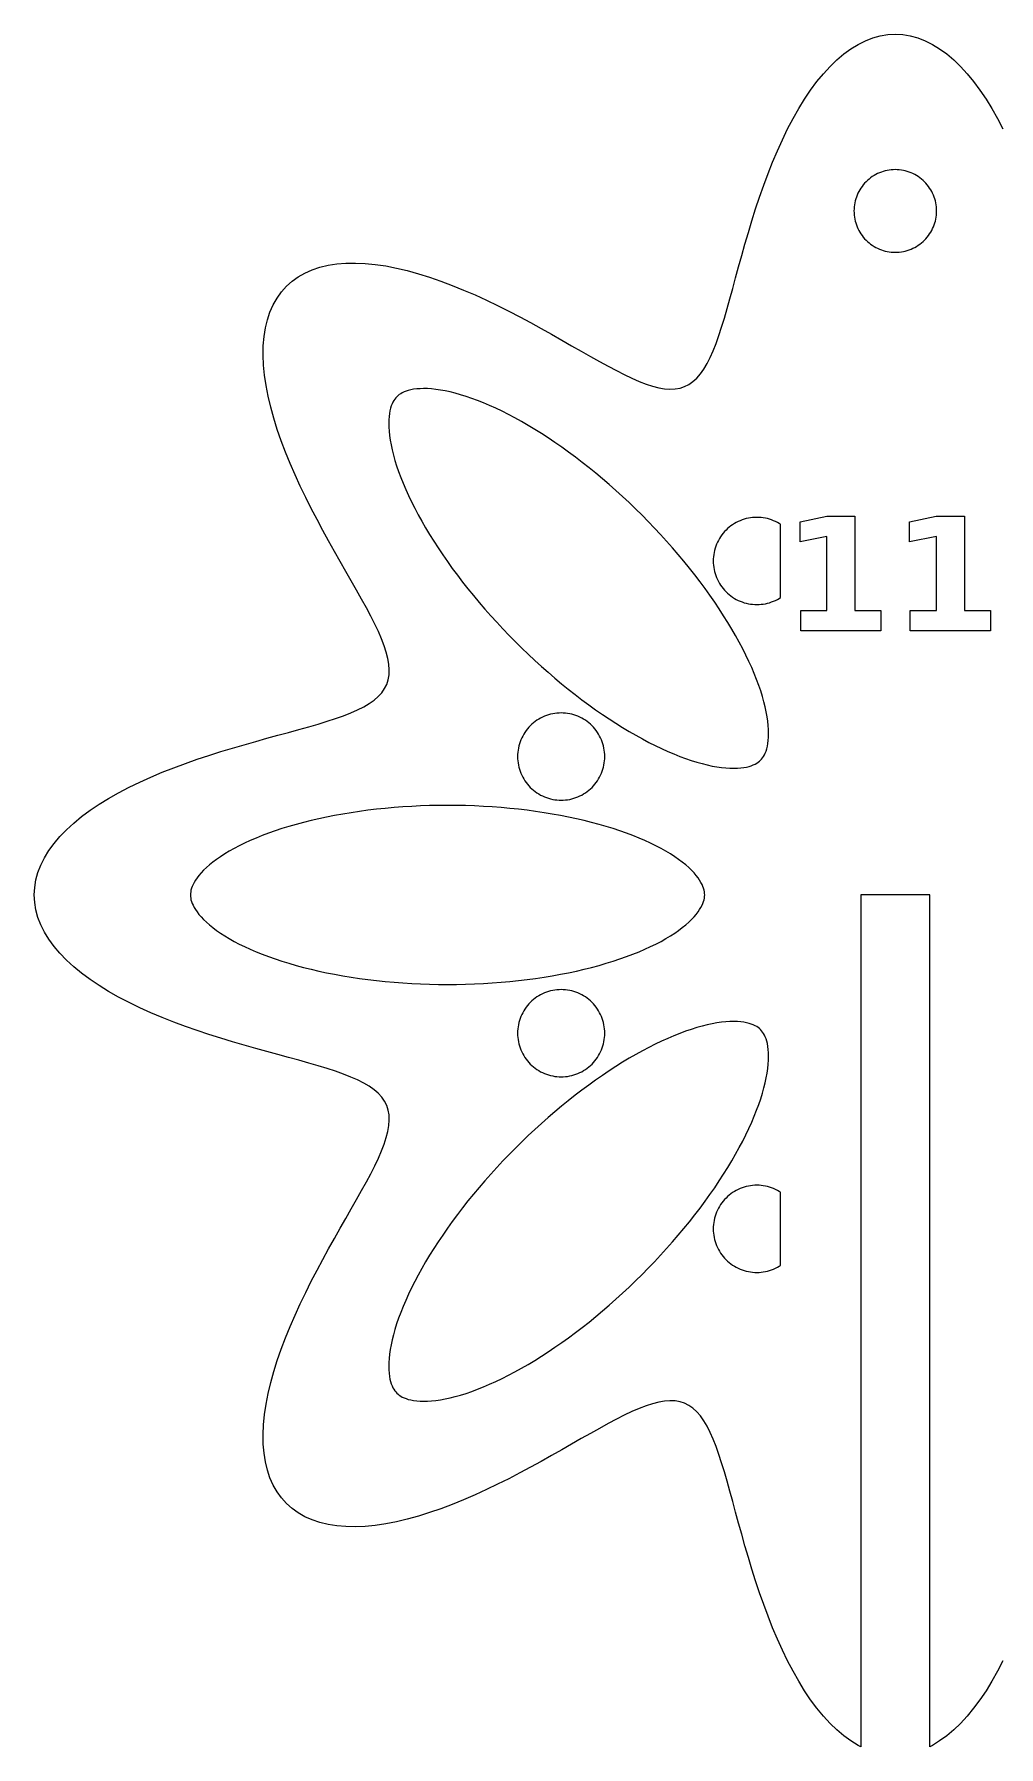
# Model space of a CAD drawing. Header units: millimetres. Extents: x 0 to 450, y -234 to 0.
# Drawn here: x 235.5 to 277.6, y -74.6 to 0 of the extents above; entities that cross this region are included whole.
import ezdxf

# ---------------------------------------------------------------- set-up
doc = ezdxf.new("R2010")
doc.units = ezdxf.units.MM
doc.layers.add('CUT', color=1, linetype='Continuous')
doc.layers.add('ENGRAVE', color=7, linetype='Continuous')

msp = doc.modelspace()

# ---------------------------------------------------------------- linework, layer by layer
at = {"layer": 'CUT'}
msp.add_lwpolyline([(277.738, -70.874), (277.501, -71.327), (277.255, -71.762), (276.999, -72.177), (276.734, -72.569), (276.46, -72.938), (276.178, -73.281), (275.889, -73.597), (275.592, -73.884), (275.289, -74.14), (274.98, -74.365), (274.666, -74.557), (274.548, -74.616), (274.548, -37.5), (271.548, -37.5), (271.548, -74.616), (271.43, -74.557), (271.116, -74.365), (270.807, -74.14), (270.504, -73.884), (270.207, -73.597), (269.917, -73.281), (269.635, -72.938), (269.362, -72.569), (269.097, -72.177), (268.841, -71.762), (268.594, -71.327), (268.357, -70.874), (268.13, -70.405), (267.912, -69.923), (267.705, -69.43), (267.506, -68.927), (267.317, -68.418), (267.138, -67.905), (266.967, -67.389), (266.804, -66.875), (266.649, -66.363), (266.501, -65.856), (266.36, -65.356), (266.224, -64.867), (266.094, -64.389), (265.967, -63.924), (265.844, -63.476), (265.723, -63.045), (265.603, -62.633), (265.483, -62.243), (265.362, -61.875), (265.24, -61.53), (265.114, -61.211), (264.984, -60.918), (264.849, -60.651), (264.708, -60.413), (264.56, -60.202), (264.403, -60.021), (264.237, -59.868), (264.06, -59.745), (263.873, -59.65), (263.673, -59.585), (263.461, -59.547), (263.236, -59.538), (262.997, -59.555), (262.743, -59.599), (262.474, -59.668), (262.191, -59.76), (261.891, -59.876), (261.577, -60.013), (261.247, -60.17), (260.901, -60.345), (260.54, -60.536), (260.164, -60.743), (259.774, -60.962), (259.369, -61.191), (258.952, -61.43), (258.521, -61.676), (258.079, -61.926), (257.626, -62.18), (257.163, -62.434), (256.692, -62.686), (256.213, -62.935), (255.727, -63.178), (255.237, -63.414), (254.744, -63.641), (254.248, -63.856), (253.752, -64.058), (253.257, -64.245), (252.765, -64.416), (252.277, -64.568), (251.796, -64.701), (251.321, -64.814), (250.856, -64.904), (250.402, -64.971), (249.96, -65.015), (249.532, -65.033), (249.12, -65.026), (248.724, -64.993), (248.347, -64.933), (247.989, -64.847), (247.651, -64.734), (247.336, -64.594), (247.044, -64.428), (246.775, -64.235), (246.531, -64.017), (246.313, -63.773), (246.12, -63.504), (245.953, -63.212), (245.814, -62.896), (245.701, -62.559), (245.614, -62.201), (245.555, -61.824), (245.522, -61.428), (245.515, -61.016), (245.533, -60.588), (245.576, -60.146), (245.644, -59.691), (245.734, -59.226), (245.846, -58.752), (245.979, -58.27), (246.132, -57.782), (246.303, -57.29), (246.49, -56.795), (246.692, -56.299), (246.907, -55.804), (247.133, -55.31), (247.369, -54.82), (247.613, -54.335), (247.862, -53.856), (248.114, -53.384), (248.368, -52.922), (248.621, -52.469), (248.872, -52.026), (249.117, -51.596), (249.356, -51.178), (249.586, -50.774), (249.805, -50.384), (250.011, -50.008), (250.203, -49.647), (250.378, -49.301), (250.535, -48.971), (250.672, -48.656), (250.787, -48.357), (250.88, -48.073), (250.949, -47.805), (250.993, -47.551), (251.01, -47.312), (251, -47.086), (250.963, -46.874), (250.897, -46.675), (250.803, -46.488), (250.679, -46.311), (250.527, -46.145), (250.345, -45.988), (250.135, -45.84), (249.896, -45.698), (249.63, -45.563), (249.337, -45.434), (249.017, -45.308), (248.673, -45.185), (248.305, -45.065), (247.914, -44.945), (247.503, -44.825), (247.072, -44.704), (246.623, -44.58), (246.159, -44.454), (245.681, -44.323), (245.191, -44.188), (244.692, -44.046), (244.185, -43.899), (243.673, -43.744), (243.158, -43.581), (242.643, -43.41), (242.13, -43.23), (241.621, -43.041), (241.118, -42.843), (240.625, -42.635), (240.142, -42.418), (239.674, -42.19), (239.221, -41.953), (238.786, -41.707), (238.371, -41.451), (237.978, -41.186), (237.61, -40.912), (237.266, -40.63), (236.951, -40.341), (236.664, -40.044), (236.408, -39.741), (236.183, -39.432), (235.991, -39.118), (235.832, -38.8), (235.708, -38.478), (235.619, -38.153), (235.566, -37.827), (235.548, -37.5), (235.566, -37.173), (235.619, -36.847), (235.708, -36.522), (235.832, -36.2), (235.991, -35.882), (236.183, -35.568), (236.408, -35.259), (236.664, -34.956), (236.951, -34.659), (237.266, -34.37), (237.61, -34.088), (237.978, -33.814), (238.371, -33.549), (238.786, -33.293), (239.221, -33.047), (239.674, -32.81), (240.142, -32.582), (240.625, -32.365), (241.118, -32.157), (241.621, -31.959), (242.13, -31.77), (242.643, -31.59), (243.158, -31.419), (243.673, -31.256), (244.185, -31.101), (244.692, -30.954), (245.191, -30.812), (245.681, -30.677), (246.159, -30.546), (246.623, -30.42), (247.072, -30.296), (247.503, -30.175), (247.914, -30.055), (248.305, -29.935), (248.673, -29.815), (249.017, -29.692), (249.337, -29.566), (249.63, -29.437), (249.896, -29.302), (250.135, -29.16), (250.345, -29.012), (250.527, -28.855), (250.679, -28.689), (250.803, -28.512), (250.897, -28.325), (250.963, -28.126), (251, -27.914), (251.01, -27.688), (250.993, -27.449), (250.949, -27.195), (250.88, -26.927), (250.787, -26.643), (250.672, -26.344), (250.535, -26.029), (250.378, -25.699), (250.203, -25.353), (250.011, -24.992), (249.805, -24.616), (249.586, -24.226), (249.356, -23.822), (249.117, -23.404), (248.872, -22.974), (248.621, -22.531), (248.368, -22.078), (248.114, -21.616), (247.862, -21.144), (247.613, -20.665), (247.369, -20.18), (247.133, -19.69), (246.907, -19.196), (246.692, -18.701), (246.49, -18.205), (246.303, -17.71), (246.132, -17.218), (245.979, -16.73), (245.846, -16.248), (245.734, -15.774), (245.644, -15.309), (245.576, -14.854), (245.533, -14.412), (245.515, -13.984), (245.522, -13.572), (245.555, -13.176), (245.614, -12.799), (245.701, -12.441), (245.814, -12.104), (245.953, -11.788), (246.12, -11.496), (246.313, -11.227), (246.531, -10.983), (246.775, -10.765), (247.044, -10.572), (247.336, -10.406), (247.651, -10.266), (247.989, -10.153), (248.347, -10.067), (248.724, -10.007), (249.12, -9.974), (249.532, -9.967), (249.96, -9.985), (250.402, -10.029), (250.856, -10.096), (251.321, -10.186), (251.796, -10.299), (252.277, -10.432), (252.765, -10.584), (253.257, -10.755), (253.752, -10.942), (254.248, -11.144), (254.744, -11.359), (255.237, -11.586), (255.727, -11.822), (256.213, -12.065), (256.692, -12.314), (257.163, -12.566), (257.626, -12.82), (258.079, -13.074), (258.521, -13.324), (258.952, -13.57), (259.369, -13.809), (259.774, -14.038), (260.164, -14.257), (260.54, -14.464), (260.901, -14.655), (261.247, -14.83), (261.577, -14.987), (261.891, -15.124), (262.191, -15.24), (262.474, -15.332), (262.743, -15.401), (262.997, -15.445), (263.236, -15.462), (263.461, -15.453), (263.673, -15.415), (263.873, -15.35), (264.06, -15.255), (264.237, -15.132), (264.403, -14.979), (264.56, -14.798), (264.708, -14.587), (264.849, -14.349), (264.984, -14.082), (265.114, -13.789), (265.24, -13.47), (265.362, -13.125), (265.483, -12.757), (265.603, -12.367), (265.723, -11.955), (265.844, -11.524), (265.967, -11.076), (266.094, -10.611), (266.224, -10.133), (266.36, -9.644), (266.501, -9.144), (266.649, -8.637), (266.804, -8.125), (266.967, -7.611), (267.138, -7.095), (267.317, -6.582), (267.506, -6.073), (267.705, -5.57), (267.912, -5.077), (268.13, -4.595), (268.357, -4.126), (268.594, -3.673), (268.841, -3.238), (269.097, -2.823), (269.362, -2.431), (269.635, -2.062), (269.917, -1.719), (270.207, -1.403), (270.504, -1.116), (270.807, -0.86), (271.116, -0.635), (271.43, -0.443), (271.748, -0.285), (272.07, -0.161), (272.394, -0.072), (272.721, -0.018), (273.048, 0), (273.375, -0.018), (273.701, -0.072), (274.026, -0.161), (274.347, -0.285), (274.666, -0.443), (274.98, -0.635), (275.289, -0.86), (275.592, -1.116), (275.889, -1.403), (276.178, -1.719), (276.46, -2.062), (276.734, -2.431), (276.999, -2.823), (277.255, -3.238), (277.501, -3.673), (277.738, -4.126)], dxfattribs=at)
for points in [[(274.846, -7.612), (274.839, -7.524), (274.828, -7.436), (274.813, -7.349), (274.794, -7.263), (274.77, -7.177), (274.743, -7.094), (274.711, -7.011), (274.675, -6.93), (274.635, -6.851), (274.592, -6.775), (274.544, -6.7), (274.494, -6.628), (274.439, -6.558), (274.381, -6.491), (274.321, -6.427), (274.257, -6.366), (274.19, -6.309), (274.12, -6.254), (274.048, -6.203), (273.973, -6.156), (273.896, -6.113), (273.817, -6.073), (273.737, -6.037), (273.654, -6.005), (273.57, -5.978), (273.485, -5.954), (273.399, -5.935), (273.312, -5.919), (273.224, -5.909), (273.136, -5.902), (273.048, -5.9), (272.959, -5.902), (272.871, -5.909), (272.784, -5.919), (272.697, -5.935), (272.61, -5.954), (272.525, -5.978), (272.441, -6.005), (272.359, -6.037), (272.278, -6.073), (272.199, -6.113), (272.122, -6.156), (272.048, -6.203), (271.975, -6.254), (271.906, -6.309), (271.839, -6.366), (271.775, -6.427), (271.714, -6.491), (271.656, -6.558), (271.602, -6.628), (271.551, -6.7), (271.504, -6.775), (271.46, -6.851), (271.421, -6.93), (271.385, -7.011), (271.353, -7.094), (271.325, -7.177), (271.302, -7.263), (271.282, -7.349), (271.267, -7.436), (271.256, -7.524), (271.25, -7.612), (271.248, -7.7), (271.25, -7.788), (271.256, -7.876), (271.267, -7.964), (271.282, -8.051), (271.302, -8.137), (271.325, -8.223), (271.353, -8.306), (271.385, -8.389), (271.421, -8.47), (271.46, -8.549), (271.504, -8.625), (271.551, -8.7), (271.602, -8.772), (271.656, -8.842), (271.714, -8.909), (271.775, -8.973), (271.839, -9.034), (271.906, -9.091), (271.975, -9.146), (272.048, -9.197), (272.122, -9.244), (272.199, -9.287), (272.278, -9.327), (272.359, -9.363), (272.441, -9.395), (272.525, -9.422), (272.61, -9.446), (272.697, -9.465), (272.784, -9.481), (272.871, -9.491), (272.959, -9.498), (273.048, -9.5), (273.136, -9.498), (273.224, -9.491), (273.312, -9.481), (273.399, -9.465), (273.485, -9.446), (273.57, -9.422), (273.654, -9.395), (273.737, -9.363), (273.817, -9.327), (273.896, -9.287), (273.973, -9.244), (274.048, -9.197), (274.12, -9.146), (274.19, -9.091), (274.257, -9.034), (274.321, -8.973), (274.381, -8.909), (274.439, -8.842), (274.494, -8.772), (274.544, -8.7), (274.592, -8.625), (274.635, -8.549), (274.675, -8.47), (274.711, -8.389), (274.743, -8.306), (274.77, -8.223), (274.794, -8.137), (274.813, -8.051), (274.828, -7.964), (274.839, -7.876), (274.846, -7.788), (274.848, -7.7), (274.846, -7.612)], [(262.829, -21.799), (262.562, -21.514), (262.292, -21.232), (262.017, -20.954), (261.738, -20.679), (261.456, -20.408), (261.171, -20.142), (260.883, -19.88), (260.593, -19.624), (260.301, -19.373), (260.007, -19.127), (259.711, -18.888), (259.415, -18.654), (259.118, -18.427), (258.821, -18.207), (258.524, -17.994), (258.227, -17.788), (257.932, -17.59), (257.638, -17.399), (257.345, -17.216), (257.054, -17.042), (256.766, -16.875), (256.481, -16.718), (256.199, -16.569), (255.921, -16.429), (255.647, -16.298), (255.378, -16.176), (255.114, -16.063), (254.855, -15.96), (254.602, -15.866), (254.355, -15.782), (254.115, -15.707), (253.883, -15.642), (253.658, -15.586), (253.442, -15.539), (253.235, -15.502), (253.037, -15.473), (252.849, -15.453), (252.671, -15.442), (252.504, -15.439), (252.348, -15.443), (252.203, -15.454), (252.07, -15.471), (251.949, -15.493), (251.839, -15.52), (251.741, -15.551), (251.653, -15.586), (251.576, -15.623), (251.507, -15.662), (251.445, -15.703), (251.39, -15.746), (251.34, -15.793), (251.294, -15.843), (251.25, -15.898), (251.209, -15.959), (251.17, -16.028), (251.133, -16.106), (251.099, -16.193), (251.068, -16.292), (251.041, -16.401), (251.018, -16.522), (251.001, -16.655), (250.99, -16.8), (250.986, -16.956), (250.99, -17.123), (251.001, -17.301), (251.021, -17.489), (251.049, -17.687), (251.087, -17.895), (251.134, -18.111), (251.19, -18.335), (251.255, -18.568), (251.33, -18.807), (251.414, -19.054), (251.508, -19.307), (251.611, -19.566), (251.724, -19.83), (251.846, -20.1), (251.977, -20.374), (252.117, -20.652), (252.266, -20.934), (252.423, -21.219), (252.589, -21.507), (252.764, -21.797), (252.947, -22.09), (253.137, -22.384), (253.336, -22.68), (253.542, -22.976), (253.755, -23.273), (253.975, -23.57), (254.202, -23.867), (254.435, -24.164), (254.675, -24.459), (254.92, -24.753), (255.172, -25.045), (255.428, -25.336), (255.69, -25.623), (255.956, -25.909), (256.227, -26.191), (256.501, -26.469), (256.78, -26.744), (257.062, -27.015), (257.347, -27.281), (257.635, -27.542), (257.925, -27.799), (258.218, -28.05), (258.512, -28.296), (258.807, -28.535), (259.103, -28.769), (259.4, -28.996), (259.697, -29.216), (259.994, -29.429), (260.291, -29.635), (260.586, -29.833), (260.881, -30.024), (261.173, -30.207), (261.464, -30.381), (261.752, -30.547), (262.037, -30.705), (262.319, -30.854), (262.597, -30.994), (262.871, -31.125), (263.14, -31.247), (263.405, -31.359), (263.664, -31.463), (263.917, -31.557), (264.163, -31.641), (264.403, -31.716), (264.635, -31.781), (264.86, -31.837), (265.076, -31.884), (265.283, -31.921), (265.481, -31.95), (265.67, -31.969), (265.848, -31.981), (266.015, -31.984), (266.171, -31.98), (266.315, -31.969), (266.448, -31.952), (266.569, -31.93), (266.679, -31.903), (266.777, -31.871), (266.865, -31.837), (266.943, -31.8), (267.012, -31.761), (267.073, -31.72), (267.128, -31.677), (267.178, -31.63), (267.224, -31.58), (267.268, -31.525), (267.309, -31.464), (267.348, -31.395), (267.385, -31.317), (267.419, -31.23), (267.45, -31.131), (267.477, -31.022), (267.5, -30.901), (267.517, -30.768), (267.528, -30.623), (267.532, -30.467), (267.528, -30.3), (267.517, -30.122), (267.497, -29.934), (267.469, -29.736), (267.431, -29.528), (267.385, -29.312), (267.329, -29.088), (267.263, -28.855), (267.189, -28.615), (267.104, -28.369), (267.01, -28.116), (266.907, -27.857), (266.795, -27.593), (266.673, -27.323), (266.542, -27.049), (266.402, -26.771), (266.253, -26.489), (266.095, -26.204), (265.929, -25.916), (265.754, -25.626), (265.572, -25.333), (265.381, -25.039), (265.183, -24.743), (264.977, -24.447), (264.763, -24.15), (264.543, -23.852), (264.316, -23.555), (264.083, -23.259), (263.843, -22.964), (263.598, -22.67), (263.347, -22.377), (263.09, -22.087), (262.829, -21.799)], [(267.916, -24.624), (267.997, -24.578), (268.048, -24.546), (268.048, -21.352), (267.997, -21.32), (267.916, -21.274), (267.833, -21.232), (267.747, -21.194), (267.66, -21.16), (267.572, -21.131), (267.482, -21.106), (267.391, -21.086), (267.299, -21.07), (267.207, -21.058), (267.114, -21.052), (267.02, -21.049), (266.927, -21.052), (266.834, -21.058), (266.742, -21.07), (266.65, -21.086), (266.559, -21.106), (266.469, -21.131), (266.381, -21.16), (266.294, -21.194), (266.208, -21.232), (266.125, -21.274), (266.044, -21.32), (265.965, -21.369), (265.889, -21.423), (265.815, -21.48), (265.745, -21.541), (265.677, -21.606), (265.613, -21.673), (265.552, -21.744), (265.495, -21.817), (265.441, -21.894), (265.391, -21.972), (265.345, -22.053), (265.303, -22.137), (265.265, -22.222), (265.232, -22.309), (265.203, -22.397), (265.178, -22.487), (265.157, -22.578), (265.141, -22.67), (265.13, -22.763), (265.123, -22.856), (265.121, -22.949), (265.123, -23.042), (265.13, -23.135), (265.141, -23.228), (265.157, -23.319), (265.178, -23.41), (265.203, -23.5), (265.232, -23.589), (265.265, -23.676), (265.303, -23.761), (265.345, -23.844), (265.391, -23.925), (265.441, -24.004), (265.495, -24.08), (265.552, -24.154), (265.613, -24.225), (265.677, -24.292), (265.745, -24.356), (265.815, -24.417), (265.889, -24.475), (265.965, -24.528), (266.044, -24.578), (266.125, -24.624), (266.208, -24.666), (266.294, -24.704), (266.381, -24.737), (266.469, -24.767), (266.559, -24.792), (266.65, -24.812), (266.742, -24.828), (266.834, -24.839), (266.927, -24.846), (267.02, -24.849), (267.114, -24.846), (267.207, -24.839), (267.299, -24.828), (267.391, -24.812), (267.482, -24.792), (267.572, -24.767), (267.66, -24.737), (267.747, -24.704), (267.833, -24.666), (267.916, -24.624)], [(260.376, -31.751), (260.387, -31.659), (260.394, -31.566), (260.396, -31.473), (260.394, -31.38), (260.387, -31.287), (260.376, -31.194), (260.36, -31.102), (260.339, -31.011), (260.314, -30.921), (260.285, -30.833), (260.252, -30.746), (260.214, -30.661), (260.172, -30.577), (260.126, -30.496), (260.076, -30.417), (260.022, -30.341), (259.965, -30.268), (259.904, -30.197), (259.84, -30.13), (259.772, -30.065), (259.702, -30.004), (259.628, -29.947), (259.552, -29.893), (259.473, -29.843), (259.392, -29.797), (259.309, -29.756), (259.224, -29.718), (259.137, -29.684), (259.048, -29.655), (258.958, -29.63), (258.867, -29.61), (258.775, -29.594), (258.683, -29.582), (258.59, -29.575), (258.497, -29.573), (258.403, -29.575), (258.31, -29.582), (258.218, -29.594), (258.126, -29.61), (258.035, -29.63), (257.945, -29.655), (257.857, -29.684), (257.77, -29.718), (257.684, -29.756), (257.601, -29.797), (257.52, -29.843), (257.441, -29.893), (257.365, -29.947), (257.292, -30.004), (257.221, -30.065), (257.153, -30.13), (257.089, -30.197), (257.028, -30.268), (256.971, -30.341), (256.917, -30.417), (256.867, -30.496), (256.821, -30.577), (256.779, -30.661), (256.742, -30.746), (256.708, -30.833), (256.679, -30.921), (256.654, -31.011), (256.634, -31.102), (256.618, -31.194), (256.606, -31.287), (256.599, -31.38), (256.597, -31.473), (256.599, -31.566), (256.606, -31.659), (256.618, -31.751), (256.634, -31.843), (256.654, -31.934), (256.679, -32.024), (256.708, -32.113), (256.742, -32.2), (256.779, -32.285), (256.821, -32.368), (256.867, -32.449), (256.917, -32.528), (256.971, -32.604), (257.028, -32.678), (257.089, -32.748), (257.153, -32.816), (257.221, -32.88), (257.292, -32.941), (257.365, -32.999), (257.441, -33.052), (257.52, -33.102), (257.601, -33.148), (257.684, -33.19), (257.77, -33.228), (257.857, -33.261), (257.945, -33.291), (258.035, -33.315), (258.126, -33.336), (258.218, -33.352), (258.31, -33.363), (258.403, -33.37), (258.497, -33.372), (258.59, -33.37), (258.683, -33.363), (258.775, -33.352), (258.867, -33.336), (258.958, -33.315), (259.048, -33.291), (259.137, -33.261), (259.224, -33.228), (259.309, -33.19), (259.392, -33.148), (259.473, -33.102), (259.552, -33.052), (259.628, -32.999), (259.702, -32.941), (259.772, -32.88), (259.84, -32.816), (259.904, -32.748), (259.965, -32.678), (260.022, -32.604), (260.076, -32.528), (260.126, -32.449), (260.172, -32.368), (260.214, -32.285), (260.252, -32.2), (260.285, -32.113), (260.314, -32.024), (260.339, -31.934), (260.36, -31.843), (260.376, -31.751)], [(254.72, -33.624), (254.33, -33.611), (253.939, -33.603), (253.548, -33.6), (253.156, -33.603), (252.766, -33.611), (252.376, -33.624), (251.987, -33.643), (251.601, -33.666), (251.216, -33.696), (250.835, -33.73), (250.457, -33.769), (250.082, -33.814), (249.712, -33.863), (249.346, -33.918), (248.985, -33.977), (248.63, -34.041), (248.28, -34.11), (247.938, -34.183), (247.601, -34.261), (247.273, -34.343), (246.951, -34.429), (246.638, -34.519), (246.334, -34.613), (246.038, -34.711), (245.752, -34.812), (245.475, -34.916), (245.208, -35.023), (244.952, -35.133), (244.707, -35.246), (244.473, -35.361), (244.251, -35.477), (244.04, -35.595), (243.842, -35.715), (243.656, -35.835), (243.483, -35.955), (243.323, -36.075), (243.176, -36.194), (243.042, -36.311), (242.921, -36.427), (242.814, -36.54), (242.719, -36.65), (242.637, -36.756), (242.567, -36.858), (242.509, -36.955), (242.462, -37.046), (242.424, -37.132), (242.395, -37.213), (242.374, -37.29), (242.36, -37.362), (242.351, -37.432), (242.349, -37.5), (242.351, -37.568), (242.36, -37.638), (242.374, -37.71), (242.395, -37.787), (242.424, -37.868), (242.462, -37.954), (242.509, -38.045), (242.567, -38.142), (242.637, -38.244), (242.719, -38.35), (242.814, -38.46), (242.921, -38.573), (243.042, -38.689), (243.176, -38.806), (243.323, -38.925), (243.483, -39.045), (243.656, -39.165), (243.842, -39.285), (244.04, -39.405), (244.251, -39.523), (244.473, -39.639), (244.707, -39.754), (244.952, -39.867), (245.208, -39.977), (245.475, -40.084), (245.752, -40.188), (246.038, -40.289), (246.334, -40.387), (246.638, -40.481), (246.951, -40.571), (247.273, -40.657), (247.601, -40.739), (247.938, -40.817), (248.28, -40.89), (248.63, -40.959), (248.985, -41.023), (249.346, -41.082), (249.712, -41.137), (250.082, -41.186), (250.457, -41.231), (250.835, -41.27), (251.216, -41.304), (251.601, -41.334), (251.987, -41.357), (252.376, -41.376), (252.766, -41.389), (253.156, -41.397), (253.548, -41.4), (253.939, -41.397), (254.33, -41.389), (254.72, -41.376), (255.108, -41.357), (255.495, -41.334), (255.879, -41.304), (256.261, -41.27), (256.639, -41.231), (257.013, -41.186), (257.384, -41.137), (257.75, -41.082), (258.11, -41.023), (258.466, -40.959), (258.815, -40.89), (259.158, -40.817), (259.494, -40.739), (259.823, -40.657), (260.144, -40.571), (260.457, -40.481), (260.762, -40.387), (261.057, -40.289), (261.344, -40.188), (261.621, -40.084), (261.887, -39.977), (262.143, -39.867), (262.388, -39.754), (262.622, -39.639), (262.845, -39.523), (263.055, -39.405), (263.254, -39.285), (263.44, -39.165), (263.613, -39.045), (263.773, -38.925), (263.92, -38.806), (264.054, -38.689), (264.174, -38.573), (264.282, -38.46), (264.376, -38.35), (264.458, -38.244), (264.528, -38.142), (264.586, -38.045), (264.634, -37.954), (264.672, -37.868), (264.7, -37.787), (264.722, -37.71), (264.736, -37.638), (264.744, -37.568), (264.747, -37.5), (264.744, -37.432), (264.736, -37.362), (264.722, -37.29), (264.7, -37.213), (264.672, -37.132), (264.634, -37.046), (264.586, -36.955), (264.528, -36.858), (264.458, -36.756), (264.376, -36.65), (264.282, -36.54), (264.174, -36.427), (264.054, -36.311), (263.92, -36.194), (263.773, -36.075), (263.613, -35.955), (263.44, -35.835), (263.254, -35.715), (263.055, -35.595), (262.845, -35.477), (262.622, -35.361), (262.388, -35.246), (262.143, -35.133), (261.887, -35.023), (261.621, -34.916), (261.344, -34.812), (261.057, -34.711), (260.762, -34.613), (260.457, -34.519), (260.144, -34.429), (259.823, -34.343), (259.494, -34.261), (259.158, -34.183), (258.815, -34.11), (258.466, -34.041), (258.11, -33.977), (257.75, -33.918), (257.384, -33.863), (257.013, -33.814), (256.639, -33.769), (256.261, -33.73), (255.879, -33.696), (255.495, -33.666), (255.108, -33.643), (254.72, -33.624)], [(260.376, -43.806), (260.387, -43.713), (260.394, -43.62), (260.396, -43.527), (260.394, -43.434), (260.387, -43.341), (260.376, -43.249), (260.36, -43.157), (260.339, -43.066), (260.314, -42.976), (260.285, -42.887), (260.252, -42.8), (260.214, -42.715), (260.172, -42.632), (260.126, -42.551), (260.076, -42.472), (260.022, -42.396), (259.965, -42.322), (259.904, -42.252), (259.84, -42.184), (259.772, -42.12), (259.702, -42.059), (259.628, -42.001), (259.552, -41.948), (259.473, -41.898), (259.392, -41.852), (259.309, -41.81), (259.224, -41.772), (259.137, -41.739), (259.048, -41.709), (258.958, -41.685), (258.867, -41.664), (258.775, -41.648), (258.683, -41.637), (258.59, -41.63), (258.497, -41.628), (258.403, -41.63), (258.31, -41.637), (258.218, -41.648), (258.126, -41.664), (258.035, -41.685), (257.945, -41.709), (257.857, -41.739), (257.77, -41.772), (257.684, -41.81), (257.601, -41.852), (257.52, -41.898), (257.441, -41.948), (257.365, -42.001), (257.292, -42.059), (257.221, -42.12), (257.153, -42.184), (257.089, -42.252), (257.028, -42.322), (256.971, -42.396), (256.917, -42.472), (256.867, -42.551), (256.821, -42.632), (256.779, -42.715), (256.742, -42.8), (256.708, -42.887), (256.679, -42.976), (256.654, -43.066), (256.634, -43.157), (256.618, -43.249), (256.606, -43.341), (256.599, -43.434), (256.597, -43.527), (256.599, -43.62), (256.606, -43.713), (256.618, -43.806), (256.634, -43.898), (256.654, -43.989), (256.679, -44.079), (256.708, -44.167), (256.742, -44.254), (256.779, -44.339), (256.821, -44.423), (256.867, -44.504), (256.917, -44.583), (256.971, -44.659), (257.028, -44.732), (257.089, -44.803), (257.153, -44.87), (257.221, -44.935), (257.292, -44.996), (257.365, -45.053), (257.441, -45.107), (257.52, -45.157), (257.601, -45.203), (257.684, -45.244), (257.77, -45.282), (257.857, -45.316), (257.945, -45.345), (258.035, -45.37), (258.126, -45.39), (258.218, -45.406), (258.31, -45.418), (258.403, -45.425), (258.497, -45.427), (258.59, -45.425), (258.683, -45.418), (258.775, -45.406), (258.867, -45.39), (258.958, -45.37), (259.048, -45.345), (259.137, -45.316), (259.224, -45.282), (259.309, -45.244), (259.392, -45.203), (259.473, -45.157), (259.552, -45.107), (259.628, -45.053), (259.702, -44.996), (259.772, -44.935), (259.84, -44.87), (259.904, -44.803), (259.965, -44.732), (260.022, -44.659), (260.076, -44.583), (260.126, -44.504), (260.172, -44.423), (260.214, -44.339), (260.252, -44.254), (260.285, -44.167), (260.314, -44.079), (260.339, -43.989), (260.36, -43.898), (260.376, -43.806)], [(257.347, -47.719), (257.062, -47.985), (256.78, -48.256), (256.501, -48.531), (256.227, -48.809), (255.956, -49.091), (255.69, -49.377), (255.428, -49.664), (255.172, -49.955), (254.92, -50.247), (254.675, -50.541), (254.435, -50.836), (254.202, -51.133), (253.975, -51.43), (253.755, -51.727), (253.542, -52.024), (253.336, -52.32), (253.137, -52.616), (252.947, -52.91), (252.764, -53.203), (252.589, -53.493), (252.423, -53.781), (252.266, -54.066), (252.117, -54.348), (251.977, -54.626), (251.846, -54.9), (251.724, -55.17), (251.611, -55.434), (251.508, -55.693), (251.414, -55.946), (251.33, -56.193), (251.255, -56.432), (251.19, -56.665), (251.134, -56.889), (251.087, -57.105), (251.049, -57.313), (251.021, -57.511), (251.001, -57.699), (250.99, -57.877), (250.986, -58.044), (250.99, -58.2), (251.001, -58.345), (251.018, -58.478), (251.041, -58.599), (251.068, -58.708), (251.099, -58.807), (251.133, -58.894), (251.17, -58.972), (251.209, -59.041), (251.25, -59.102), (251.294, -59.157), (251.34, -59.207), (251.39, -59.254), (251.445, -59.297), (251.507, -59.338), (251.576, -59.377), (251.653, -59.414), (251.741, -59.449), (251.839, -59.48), (251.949, -59.507), (252.07, -59.529), (252.203, -59.546), (252.348, -59.557), (252.504, -59.561), (252.671, -59.558), (252.849, -59.547), (253.037, -59.527), (253.235, -59.498), (253.442, -59.461), (253.658, -59.414), (253.883, -59.358), (254.115, -59.293), (254.355, -59.218), (254.602, -59.134), (254.855, -59.04), (255.114, -58.937), (255.378, -58.824), (255.647, -58.702), (255.921, -58.571), (256.199, -58.431), (256.481, -58.282), (256.766, -58.125), (257.054, -57.958), (257.345, -57.784), (257.638, -57.601), (257.932, -57.41), (258.227, -57.212), (258.524, -57.006), (258.821, -56.793), (259.118, -56.573), (259.415, -56.346), (259.711, -56.112), (260.007, -55.873), (260.301, -55.627), (260.593, -55.376), (260.883, -55.12), (261.171, -54.858), (261.456, -54.592), (261.738, -54.321), (262.017, -54.046), (262.292, -53.768), (262.562, -53.486), (262.829, -53.201), (263.09, -52.913), (263.347, -52.623), (263.598, -52.33), (263.843, -52.036), (264.083, -51.741), (264.316, -51.445), (264.543, -51.148), (264.763, -50.85), (264.977, -50.553), (265.183, -50.257), (265.381, -49.961), (265.572, -49.667), (265.754, -49.374), (265.929, -49.084), (266.095, -48.796), (266.253, -48.511), (266.402, -48.229), (266.542, -47.951), (266.673, -47.677), (266.795, -47.407), (266.907, -47.143), (267.01, -46.884), (267.104, -46.631), (267.189, -46.385), (267.263, -46.145), (267.329, -45.912), (267.385, -45.688), (267.431, -45.472), (267.469, -45.264), (267.497, -45.066), (267.517, -44.878), (267.528, -44.7), (267.532, -44.533), (267.528, -44.377), (267.517, -44.232), (267.5, -44.099), (267.477, -43.978), (267.45, -43.869), (267.419, -43.77), (267.385, -43.683), (267.348, -43.605), (267.309, -43.536), (267.268, -43.475), (267.224, -43.42), (267.178, -43.37), (267.128, -43.323), (267.073, -43.28), (267.012, -43.239), (266.943, -43.2), (266.865, -43.163), (266.777, -43.129), (266.679, -43.097), (266.569, -43.07), (266.448, -43.048), (266.315, -43.031), (266.171, -43.02), (266.015, -43.016), (265.848, -43.019), (265.67, -43.031), (265.481, -43.05), (265.283, -43.079), (265.076, -43.116), (264.86, -43.163), (264.635, -43.219), (264.403, -43.284), (264.163, -43.359), (263.917, -43.443), (263.664, -43.537), (263.405, -43.641), (263.14, -43.753), (262.871, -43.875), (262.597, -44.006), (262.319, -44.146), (262.037, -44.295), (261.752, -44.453), (261.464, -44.619), (261.173, -44.793), (260.881, -44.976), (260.586, -45.167), (260.291, -45.365), (259.994, -45.571), (259.697, -45.784), (259.4, -46.004), (259.103, -46.231), (258.807, -46.465), (258.512, -46.704), (258.218, -46.95), (257.925, -47.201), (257.635, -47.458), (257.347, -47.719)], [(267.997, -53.68), (268.048, -53.648), (268.048, -50.454), (267.997, -50.422), (267.916, -50.376), (267.833, -50.334), (267.747, -50.296), (267.66, -50.263), (267.572, -50.233), (267.482, -50.208), (267.391, -50.188), (267.299, -50.172), (267.207, -50.161), (267.114, -50.154), (267.02, -50.151), (266.927, -50.154), (266.834, -50.161), (266.742, -50.172), (266.65, -50.188), (266.559, -50.208), (266.469, -50.233), (266.381, -50.263), (266.294, -50.296), (266.208, -50.334), (266.125, -50.376), (266.044, -50.422), (265.965, -50.472), (265.889, -50.525), (265.815, -50.583), (265.745, -50.644), (265.677, -50.708), (265.613, -50.775), (265.552, -50.846), (265.495, -50.92), (265.441, -50.996), (265.391, -51.075), (265.345, -51.156), (265.303, -51.239), (265.265, -51.324), (265.232, -51.411), (265.203, -51.5), (265.178, -51.59), (265.157, -51.681), (265.141, -51.772), (265.13, -51.865), (265.123, -51.958), (265.121, -52.051), (265.123, -52.144), (265.13, -52.237), (265.141, -52.33), (265.157, -52.422), (265.178, -52.513), (265.203, -52.603), (265.232, -52.691), (265.265, -52.778), (265.303, -52.863), (265.345, -52.947), (265.391, -53.028), (265.441, -53.106), (265.495, -53.183), (265.552, -53.256), (265.613, -53.327), (265.677, -53.394), (265.745, -53.459), (265.815, -53.52), (265.889, -53.577), (265.965, -53.631), (266.044, -53.68), (266.125, -53.726), (266.208, -53.768), (266.294, -53.806), (266.381, -53.84), (266.469, -53.869), (266.559, -53.894), (266.65, -53.914), (266.742, -53.93), (266.834, -53.942), (266.927, -53.948), (267.02, -53.951), (267.114, -53.948), (267.207, -53.942), (267.299, -53.93), (267.391, -53.914), (267.482, -53.894), (267.572, -53.869), (267.66, -53.84), (267.747, -53.806), (267.833, -53.768), (267.916, -53.726), (267.997, -53.68)]]:
    msp.add_lwpolyline(points, close=True, dxfattribs=at)
at = {"layer": 'ENGRAVE'}
for points in [[(268.929, -25.11), (270.068, -25.11), (270.068, -21.878), (268.899, -22.119), (268.899, -21.241), (270.06, -21), (271.286, -21), (271.286, -25.11), (272.425, -25.11), (272.425, -26), (268.929, -26), (268.929, -25.11)], [(274.839, -25.11), (274.839, -21.878), (273.67, -22.119), (273.67, -21.241), (274.832, -21), (276.058, -21), (276.058, -25.11), (277.197, -25.11), (277.197, -26), (273.7, -26), (273.7, -25.11), (274.839, -25.11)]]:
    msp.add_lwpolyline(points, close=True, dxfattribs=at)

doc.saveas('drawing.dxf')
